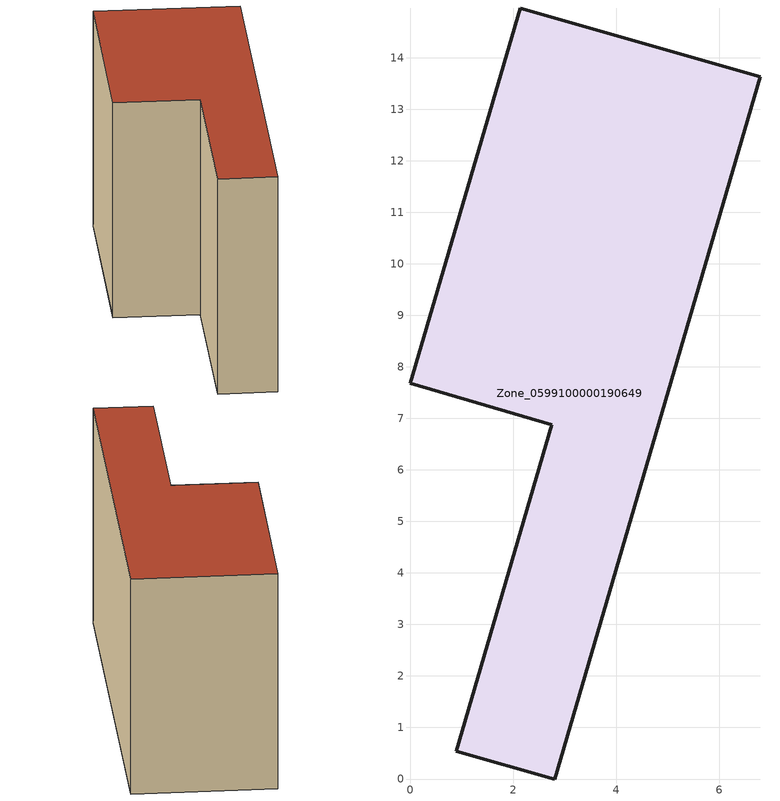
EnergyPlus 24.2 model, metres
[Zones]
Zone_0599100000190649
 floor ground (C_G): 2.75,6.88 0,7.68 2.14,14.97 6.8,13.63 2.81,0 0.9,0.54 z0
 wall outside (C_F): 6.8,13.63 2.14,14.97 0,7.68 2.75,6.88 0.9,0.54 2.81,0 6.8,13.63 z0:7.67
 roof outside (C_R): 2.81,0 6.8,13.63 2.14,14.97 0,7.68 2.75,6.88 0.9,0.54 z7.67
[BUILDING]
Pand.0599100000190649: North Axis=0; Terrain=City; Loads Convergence Tolerance Value=0.04; Temperature Convergence Tolerance Value=0.4; Solar Distribution=FullExterior; Maximum Number of Warmup Days=25; Minimum Number of Warmup Days=1
[Site:Location]
Rotterdam.The.Hague.AP_ZH_NLD Design_Conditions: Latitude=51.96; Longitude=4.45; Time Zone=1; Elevation=-4.5
[SITE:GROUNDTEMPERATURE:BUILDINGSURFACE]
18, 18, 18, 18, 18, 18, 18, 18, 18, 18, 18, 18
[MATERIAL] Thermal Absorptance=0.9; Solar Absorptance=0.7; Visible Absorptance=0.7
Name | Roughness | Thickness | Conductivity | Density | Specific Heat
G.TI.1946 | MediumSmooth | 0.15 | 1 | 540 | 1210
F.TI.1946 | Rough | 0.3 | 0.857143 | 1920 | 840
R.TI.1946 | MediumRough | 0.2 | 0.1 | 1500 | 1000
[CONSTRUCTION]
C_G: G.TI.1946
C_F: F.TI.1946
C_R: R.TI.1946
[ZONE]
Zone_0599100000190649: Type=1; Multiplier=1; Ceiling Height=Autocalculate; Volume=Autocalculate; Floor Area=autocalculate; Part of Total Floor Area=Yes
[ZONEINFILTRATION:DESIGNFLOWRATE]
Infil_Zone_0599100000190649: Zone or ZoneList or Space or SpaceList=Zone_0599100000190649; Schedule=AlwaysOn; Design Flow Rate Calculation Method=Flow/Area; Flow Rate per Floor Area=0.003; Constant Term Coefficient=1; Temperature Term Coefficient=0; Velocity Term Coefficient=0; Velocity Squared Term Coefficient=0
[HVACTEMPLATE:ZONE:IDEALLOADSAIRSYSTEM]
Zone_0599100000190649: Maximum Heating Supply Air Temperature=50; Minimum Cooling Supply Air Temperature=13; Maximum Heating Supply Air Humidity Ratio=0.0156; Minimum Cooling Supply Air Humidity Ratio=0.0077; Heating Limit=NoLimit; Cooling Limit=NoLimit; Dehumidification Control Type=ConstantSensibleHeatRatio; Cooling Sensible Heat Ratio=0.7; Dehumidification Setpoint=60; Humidification Control Type=None; Humidification Setpoint=30; Outdoor Air Method=None; Outdoor Air Flow Rate per Person=0.00944; Outdoor Air Flow Rate per Zone Floor Area=0; Outdoor Air Flow Rate per Zone=0; Demand Controlled Ventilation Type=None; Outdoor Air Economizer Type=NoEconomizer; Heat Recovery Type=None; Sensible Heat Recovery Effectiveness=0.7; Latent Heat Recovery Effectiveness=0.65
[ZONECONTROL:THERMOSTAT]
ThermostatControl_Zone_0599100000190649: Zone or ZoneList=Zone_0599100000190649; Control Type Schedule=DualSetpointControlType; Control 1=Thermostat_Zone_0599100000190649; Temperature Difference Between Cutout And Setpoint=0
[THERMOSTATSETPOINT:DUALSETPOINT]
Thermostat_Zone_0599100000190649: Heating Setpoint Temperature Schedule=HeatingSetpoint_Zone_0599100000190649; Cooling Setpoint Temperature Schedule=CoolingSetpoint_Zone_0599100000190649
[SCHEDULE:COMPACT]
HeatingSetpoint_Zone_0599100000190649: Through: 12/31, For: AllDays, Until: 24:00, 21
CoolingSetpoint_Zone_0599100000190649: Through: 12/31, For: AllDays, Until: 24:00, 24
DualSetpointControlType: Through: 12/31, For: AllDays, Until: 24:00, 4
AlwaysOn: Through: 12/31, For: AllDays, Until: 24:00, 1
